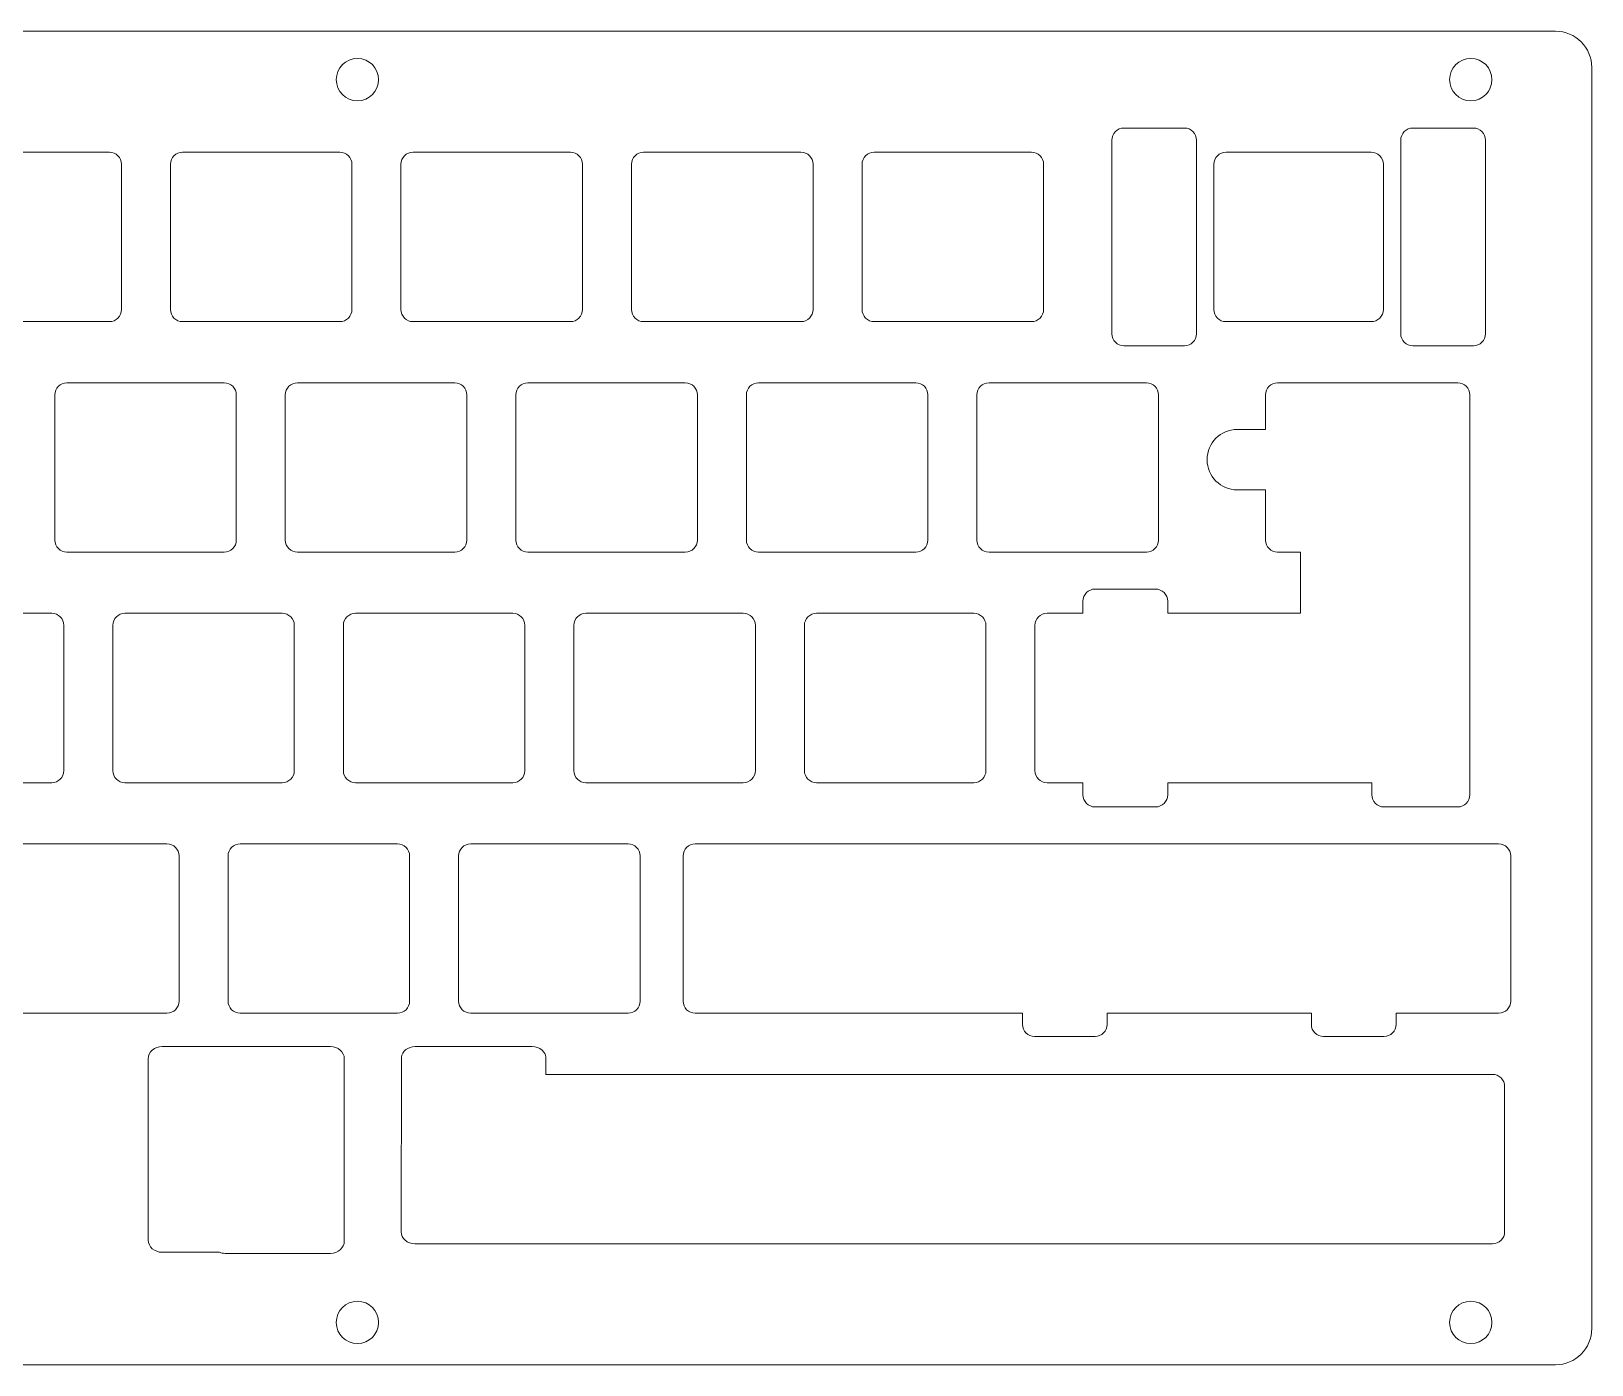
# Model space of a CAD drawing. Header units: millimetres. Extents: x -129 to 167, y 280 to 390.
# Drawn here: x 37.8 to 166.8, y 280.1 to 390.3 of the extents above; entities that cross this region are included whole.
import ezdxf

# ---------------------------------------------------------------- set-up
doc = ezdxf.new("R2010")
doc.units = ezdxf.units.MM
doc.header["$MEASUREMENT"] = 0
doc.layers.add('Layer 1', color=7, linetype='Continuous')

msp = doc.modelspace()

# ---------------------------------------------------------------- linework, layer by layer
at = {"layer": 'Layer 1', "color": 1, "lineweight": 18}
for centre in [(64.7549, 386.318), (156.7552, 386.318), (64.7549, 283.618), (156.7552, 283.618)]:
    msp.add_ellipse(centre, major_axis=(0, 1.75), ratio=1, dxfattribs=at)
for points, knots in [([(-126.1447, 390.3183), (-126.1447, 390.3183), (163.7555, 390.3183), (163.7555, 390.3183), (163.7555, 390.3183), (165.4044, 390.3183), (166.755, 388.9683), (166.755, 387.3183), (166.755, 387.3183), (166.755, 387.3183), (166.755, 283.1183), (166.755, 283.1183), (166.755, 283.1183), (166.755, 281.4683), (165.4044, 280.1183), (163.7555, 280.1183), (163.7555, 280.1183), (163.7555, 280.1183), (-126.1447, 280.1183), (-126.1447, 280.1183), (-126.1447, 280.1183), (-127.7936, 280.1183), (-129.1442, 281.4683), (-129.1442, 283.1183), (-129.1442, 283.1183), (-129.1442, 283.1183), (-129.1442, 387.3183), (-129.1442, 387.3183), (-129.1442, 387.3183), (-129.1442, 388.9683), (-127.7936, 390.3183), (-126.1447, 390.3183)], [0, 0, 0, 0, 0.11111111, 0.11111111, 0.11111111, 0.11111111, 0.22222222, 0.22222222, 0.22222222, 0.22222222, 0.33333333, 0.33333333, 0.33333333, 0.33333333, 0.44444444, 0.44444444, 0.44444444, 0.44444444, 0.55555556, 0.55555556, 0.55555556, 0.55555556, 0.66666667, 0.66666667, 0.66666667, 0.66666667, 0.77777778, 0.77777778, 0.77777778, 0.77777778, 1, 1, 1, 1]), ([(134.0926, 381.3182), (134.0926, 381.3182), (134.0926, 365.3183), (134.0926, 365.3183), (134.0926, 365.3183), (134.0926, 365.053), (133.9872, 364.7988), (133.7997, 364.6112), (133.7997, 364.6112), (133.6122, 364.4237), (133.3578, 364.3182), (133.0926, 364.3182), (133.0926, 364.3182), (133.0926, 364.3182), (128.0926, 364.3182), (128.0926, 364.3182), (128.0926, 364.3182), (127.5403, 364.3182), (127.0926, 364.766), (127.0926, 365.3183), (127.0926, 365.3183), (127.0926, 365.3183), (127.0926, 381.3182), (127.0926, 381.3182), (127.0926, 381.3182), (127.0926, 381.5835), (127.1979, 381.8378), (127.3855, 382.0253), (127.3855, 382.0253), (127.573, 382.2129), (127.8274, 382.3183), (128.0926, 382.3183), (128.0926, 382.3183), (128.0926, 382.3183), (133.0926, 382.3183), (133.0926, 382.3183), (133.0926, 382.3183), (133.3578, 382.3183), (133.6122, 382.2129), (133.7997, 382.0253), (133.7997, 382.0253), (133.9872, 381.8378), (134.0926, 381.5835), (134.0926, 381.3182)], [0, 0, 0, 0, 0.08333333, 0.08333333, 0.08333333, 0.08333333, 0.16666667, 0.16666667, 0.16666667, 0.16666667, 0.25, 0.25, 0.25, 0.25, 0.33333333, 0.33333333, 0.33333333, 0.33333333, 0.41666667, 0.41666667, 0.41666667, 0.41666667, 0.5, 0.5, 0.5, 0.5, 0.58333333, 0.58333333, 0.58333333, 0.58333333, 0.66666667, 0.66666667, 0.66666667, 0.66666667, 0.75, 0.75, 0.75, 0.75, 0.83333333, 0.83333333, 0.83333333, 0.83333333, 1, 1, 1, 1]), ([(151.9684, 382.3183), (151.9684, 382.3183), (156.9684, 382.3183), (156.9684, 382.3183), (156.9684, 382.3183), (157.2336, 382.3183), (157.488, 382.2129), (157.6755, 382.0253), (157.6755, 382.0253), (157.863, 381.8378), (157.9684, 381.5835), (157.9684, 381.3182), (157.9684, 381.3182), (157.9684, 381.3182), (157.9684, 365.3183), (157.9684, 365.3183), (157.9684, 365.3183), (157.9684, 365.053), (157.863, 364.7988), (157.6755, 364.6112), (157.6755, 364.6112), (157.488, 364.4237), (157.2336, 364.3182), (156.9684, 364.3182), (156.9684, 364.3182), (156.9684, 364.3182), (151.9684, 364.3182), (151.9684, 364.3182), (151.9684, 364.3182), (151.4161, 364.3182), (150.9684, 364.766), (150.9684, 365.3183), (150.9684, 365.3183), (150.9684, 365.3183), (150.9684, 381.3182), (150.9684, 381.3182), (150.9684, 381.3182), (150.9684, 381.8705), (151.4161, 382.3183), (151.9684, 382.3183)], [0, 0, 0, 0, 0.09090909, 0.09090909, 0.09090909, 0.09090909, 0.18181818, 0.18181818, 0.18181818, 0.18181818, 0.27272727, 0.27272727, 0.27272727, 0.27272727, 0.36363636, 0.36363636, 0.36363636, 0.36363636, 0.45454545, 0.45454545, 0.45454545, 0.45454545, 0.54545455, 0.54545455, 0.54545455, 0.54545455, 0.63636364, 0.63636364, 0.63636364, 0.63636364, 0.72727273, 0.72727273, 0.72727273, 0.72727273, 0.81818182, 0.81818182, 0.81818182, 0.81818182, 1, 1, 1, 1]), ([(31.2546, 380.3184), (31.2546, 380.3184), (44.2546, 380.3184), (44.2546, 380.3184), (44.2546, 380.3184), (44.8046, 380.3184), (45.2546, 379.8684), (45.2546, 379.3184), (45.2546, 379.3184), (45.2546, 379.3184), (45.2546, 367.3183), (45.2546, 367.3183), (45.2546, 367.3183), (45.2546, 366.7684), (44.8046, 366.3183), (44.2546, 366.3183), (44.2546, 366.3183), (44.2546, 366.3183), (31.2546, 366.3183), (31.2546, 366.3183), (31.2546, 366.3183), (30.7047, 366.3183), (30.2546, 366.7684), (30.2546, 367.3183), (30.2546, 367.3183), (30.2546, 367.3183), (30.2546, 379.3184), (30.2546, 379.3184), (30.2546, 379.3184), (30.2546, 379.8684), (30.7047, 380.3184), (31.2546, 380.3184)], [0, 0, 0, 0, 0.11111111, 0.11111111, 0.11111111, 0.11111111, 0.22222222, 0.22222222, 0.22222222, 0.22222222, 0.33333333, 0.33333333, 0.33333333, 0.33333333, 0.44444444, 0.44444444, 0.44444444, 0.44444444, 0.55555556, 0.55555556, 0.55555556, 0.55555556, 0.66666667, 0.66666667, 0.66666667, 0.66666667, 0.77777778, 0.77777778, 0.77777778, 0.77777778, 1, 1, 1, 1]), ([(50.3026, 380.3184), (50.3026, 380.3184), (63.3026, 380.3184), (63.3026, 380.3184), (63.3026, 380.3184), (63.8526, 380.3184), (64.3026, 379.8684), (64.3026, 379.3184), (64.3026, 379.3184), (64.3026, 379.3184), (64.3026, 367.3183), (64.3026, 367.3183), (64.3026, 367.3183), (64.3026, 366.7684), (63.8526, 366.3183), (63.3026, 366.3183), (63.3026, 366.3183), (63.3026, 366.3183), (50.3026, 366.3183), (50.3026, 366.3183), (50.3026, 366.3183), (49.7526, 366.3183), (49.3026, 366.7684), (49.3026, 367.3183), (49.3026, 367.3183), (49.3026, 367.3183), (49.3026, 379.3184), (49.3026, 379.3184), (49.3026, 379.3184), (49.3026, 379.8684), (49.7526, 380.3184), (50.3026, 380.3184)], [0, 0, 0, 0, 0.11111111, 0.11111111, 0.11111111, 0.11111111, 0.22222222, 0.22222222, 0.22222222, 0.22222222, 0.33333333, 0.33333333, 0.33333333, 0.33333333, 0.44444444, 0.44444444, 0.44444444, 0.44444444, 0.55555556, 0.55555556, 0.55555556, 0.55555556, 0.66666667, 0.66666667, 0.66666667, 0.66666667, 0.77777778, 0.77777778, 0.77777778, 0.77777778, 1, 1, 1, 1]), ([(69.353, 380.3184), (69.353, 380.3184), (82.353, 380.3184), (82.353, 380.3184), (82.353, 380.3184), (82.903, 380.3184), (83.353, 379.8684), (83.353, 379.3184), (83.353, 379.3184), (83.353, 379.3184), (83.353, 367.3183), (83.353, 367.3183), (83.353, 367.3183), (83.353, 366.7684), (82.903, 366.3183), (82.353, 366.3183), (82.353, 366.3183), (82.353, 366.3183), (69.353, 366.3183), (69.353, 366.3183), (69.353, 366.3183), (68.803, 366.3183), (68.353, 366.7684), (68.353, 367.3183), (68.353, 367.3183), (68.353, 367.3183), (68.353, 379.3184), (68.353, 379.3184), (68.353, 379.3184), (68.353, 379.8684), (68.803, 380.3184), (69.353, 380.3184)], [0, 0, 0, 0, 0.11111111, 0.11111111, 0.11111111, 0.11111111, 0.22222222, 0.22222222, 0.22222222, 0.22222222, 0.33333333, 0.33333333, 0.33333333, 0.33333333, 0.44444444, 0.44444444, 0.44444444, 0.44444444, 0.55555556, 0.55555556, 0.55555556, 0.55555556, 0.66666667, 0.66666667, 0.66666667, 0.66666667, 0.77777778, 0.77777778, 0.77777778, 0.77777778, 1, 1, 1, 1]), ([(88.4035, 380.3184), (88.4035, 380.3184), (101.4035, 380.3184), (101.4035, 380.3184), (101.4035, 380.3184), (101.9535, 380.3184), (102.4035, 379.8684), (102.4035, 379.3184), (102.4035, 379.3184), (102.4035, 379.3184), (102.4035, 367.3183), (102.4035, 367.3183), (102.4035, 367.3183), (102.4035, 366.7684), (101.9535, 366.3183), (101.4035, 366.3183), (101.4035, 366.3183), (101.4035, 366.3183), (88.4035, 366.3183), (88.4035, 366.3183), (88.4035, 366.3183), (87.8535, 366.3183), (87.4035, 366.7684), (87.4035, 367.3183), (87.4035, 367.3183), (87.4035, 367.3183), (87.4035, 379.3184), (87.4035, 379.3184), (87.4035, 379.3184), (87.4035, 379.8684), (87.8535, 380.3184), (88.4035, 380.3184)], [0, 0, 0, 0, 0.11111111, 0.11111111, 0.11111111, 0.11111111, 0.22222222, 0.22222222, 0.22222222, 0.22222222, 0.33333333, 0.33333333, 0.33333333, 0.33333333, 0.44444444, 0.44444444, 0.44444444, 0.44444444, 0.55555556, 0.55555556, 0.55555556, 0.55555556, 0.66666667, 0.66666667, 0.66666667, 0.66666667, 0.77777778, 0.77777778, 0.77777778, 0.77777778, 1, 1, 1, 1]), ([(107.455, 380.3184), (107.455, 380.3184), (120.4551, 380.3184), (120.4551, 380.3184), (120.4551, 380.3184), (121.0051, 380.3184), (121.4551, 379.8684), (121.4551, 379.3184), (121.4551, 379.3184), (121.4551, 379.3184), (121.4551, 367.3183), (121.4551, 367.3183), (121.4551, 367.3183), (121.4551, 366.7684), (121.0051, 366.3183), (120.4551, 366.3183), (120.4551, 366.3183), (120.4551, 366.3183), (107.455, 366.3183), (107.455, 366.3183), (107.455, 366.3183), (106.905, 366.3183), (106.455, 366.7684), (106.455, 367.3183), (106.455, 367.3183), (106.455, 367.3183), (106.455, 379.3184), (106.455, 379.3184), (106.455, 379.3184), (106.455, 379.8684), (106.905, 380.3184), (107.455, 380.3184)], [0, 0, 0, 0, 0.11111111, 0.11111111, 0.11111111, 0.11111111, 0.22222222, 0.22222222, 0.22222222, 0.22222222, 0.33333333, 0.33333333, 0.33333333, 0.33333333, 0.44444444, 0.44444444, 0.44444444, 0.44444444, 0.55555556, 0.55555556, 0.55555556, 0.55555556, 0.66666667, 0.66666667, 0.66666667, 0.66666667, 0.77777778, 0.77777778, 0.77777778, 0.77777778, 1, 1, 1, 1]), ([(149.5304, 379.3183), (149.5304, 379.3183), (149.5304, 367.3181), (149.5304, 367.3181), (149.5304, 367.3181), (149.5304, 367.0531), (149.425, 366.7987), (149.2375, 366.6112), (149.2375, 366.6112), (149.0499, 366.4237), (148.7956, 366.3183), (148.5304, 366.3183), (148.5304, 366.3183), (148.5304, 366.3183), (136.5305, 366.3183), (136.5305, 366.3183), (136.5305, 366.3183), (135.9782, 366.3183), (135.5305, 366.766), (135.5305, 367.3181), (135.5305, 367.3181), (135.5305, 367.3181), (135.5305, 379.3183), (135.5305, 379.3183), (135.5305, 379.3183), (135.5305, 379.5834), (135.6358, 379.8379), (135.8234, 380.0254), (135.8234, 380.0254), (136.0109, 380.2129), (136.2653, 380.3182), (136.5305, 380.3182), (136.5305, 380.3182), (136.5305, 380.3182), (148.5304, 380.3182), (148.5304, 380.3182), (148.5304, 380.3182), (148.7956, 380.3182), (149.0499, 380.2129), (149.2375, 380.0254), (149.2375, 380.0254), (149.425, 379.8379), (149.5304, 379.5834), (149.5304, 379.3183)], [0, 0, 0, 0, 0.08333333, 0.08333333, 0.08333333, 0.08333333, 0.16666667, 0.16666667, 0.16666667, 0.16666667, 0.25, 0.25, 0.25, 0.25, 0.33333333, 0.33333333, 0.33333333, 0.33333333, 0.41666667, 0.41666667, 0.41666667, 0.41666667, 0.5, 0.5, 0.5, 0.5, 0.58333333, 0.58333333, 0.58333333, 0.58333333, 0.66666667, 0.66666667, 0.66666667, 0.66666667, 0.75, 0.75, 0.75, 0.75, 0.83333333, 0.83333333, 0.83333333, 0.83333333, 1, 1, 1, 1]), ([(40.7472, 361.2684), (40.7472, 361.2684), (53.7472, 361.2684), (53.7472, 361.2684), (53.7472, 361.2684), (54.2972, 361.2684), (54.7472, 360.8183), (54.7472, 360.2684), (54.7472, 360.2684), (54.7472, 360.2684), (54.7472, 348.2684), (54.7472, 348.2684), (54.7472, 348.2684), (54.7472, 347.7184), (54.2972, 347.2684), (53.7472, 347.2684), (53.7472, 347.2684), (53.7472, 347.2684), (40.7472, 347.2684), (40.7472, 347.2684), (40.7472, 347.2684), (40.1972, 347.2684), (39.7472, 347.7184), (39.7472, 348.2684), (39.7472, 348.2684), (39.7472, 348.2684), (39.7472, 360.2684), (39.7472, 360.2684), (39.7472, 360.2684), (39.7472, 360.8183), (40.1972, 361.2684), (40.7472, 361.2684)], [0, 0, 0, 0, 0.11111111, 0.11111111, 0.11111111, 0.11111111, 0.22222222, 0.22222222, 0.22222222, 0.22222222, 0.33333333, 0.33333333, 0.33333333, 0.33333333, 0.44444444, 0.44444444, 0.44444444, 0.44444444, 0.55555556, 0.55555556, 0.55555556, 0.55555556, 0.66666667, 0.66666667, 0.66666667, 0.66666667, 0.77777778, 0.77777778, 0.77777778, 0.77777778, 1, 1, 1, 1]), ([(59.7977, 361.2684), (59.7977, 361.2684), (72.7977, 361.2684), (72.7977, 361.2684), (72.7977, 361.2684), (73.3477, 361.2684), (73.7977, 360.8183), (73.7977, 360.2684), (73.7977, 360.2684), (73.7977, 360.2684), (73.7977, 348.2684), (73.7977, 348.2684), (73.7977, 348.2684), (73.7977, 347.7184), (73.3477, 347.2684), (72.7977, 347.2684), (72.7977, 347.2684), (72.7977, 347.2684), (59.7977, 347.2684), (59.7977, 347.2684), (59.7977, 347.2684), (59.2478, 347.2684), (58.7977, 347.7184), (58.7977, 348.2684), (58.7977, 348.2684), (58.7977, 348.2684), (58.7977, 360.2684), (58.7977, 360.2684), (58.7977, 360.2684), (58.7977, 360.8183), (59.2478, 361.2684), (59.7977, 361.2684)], [0, 0, 0, 0, 0.11111111, 0.11111111, 0.11111111, 0.11111111, 0.22222222, 0.22222222, 0.22222222, 0.22222222, 0.33333333, 0.33333333, 0.33333333, 0.33333333, 0.44444444, 0.44444444, 0.44444444, 0.44444444, 0.55555556, 0.55555556, 0.55555556, 0.55555556, 0.66666667, 0.66666667, 0.66666667, 0.66666667, 0.77777778, 0.77777778, 0.77777778, 0.77777778, 1, 1, 1, 1]), ([(78.8456, 361.2684), (78.8456, 361.2684), (91.8456, 361.2684), (91.8456, 361.2684), (91.8456, 361.2684), (92.3956, 361.2684), (92.8456, 360.8183), (92.8456, 360.2684), (92.8456, 360.2684), (92.8456, 360.2684), (92.8456, 348.2684), (92.8456, 348.2684), (92.8456, 348.2684), (92.8456, 347.7184), (92.3956, 347.2684), (91.8456, 347.2684), (91.8456, 347.2684), (91.8456, 347.2684), (78.8456, 347.2684), (78.8456, 347.2684), (78.8456, 347.2684), (78.2956, 347.2684), (77.8456, 347.7184), (77.8456, 348.2684), (77.8456, 348.2684), (77.8456, 348.2684), (77.8456, 360.2684), (77.8456, 360.2684), (77.8456, 360.2684), (77.8456, 360.8183), (78.2956, 361.2684), (78.8456, 361.2684)], [0, 0, 0, 0, 0.11111111, 0.11111111, 0.11111111, 0.11111111, 0.22222222, 0.22222222, 0.22222222, 0.22222222, 0.33333333, 0.33333333, 0.33333333, 0.33333333, 0.44444444, 0.44444444, 0.44444444, 0.44444444, 0.55555556, 0.55555556, 0.55555556, 0.55555556, 0.66666667, 0.66666667, 0.66666667, 0.66666667, 0.77777778, 0.77777778, 0.77777778, 0.77777778, 1, 1, 1, 1]), ([(97.8961, 361.2684), (97.8961, 361.2684), (110.8961, 361.2684), (110.8961, 361.2684), (110.8961, 361.2684), (111.4461, 361.2684), (111.8961, 360.8183), (111.8961, 360.2684), (111.8961, 360.2684), (111.8961, 360.2684), (111.8961, 348.2684), (111.8961, 348.2684), (111.8961, 348.2684), (111.8961, 347.7184), (111.4461, 347.2684), (110.8961, 347.2684), (110.8961, 347.2684), (110.8961, 347.2684), (97.8961, 347.2684), (97.8961, 347.2684), (97.8961, 347.2684), (97.3461, 347.2684), (96.8961, 347.7184), (96.8961, 348.2684), (96.8961, 348.2684), (96.8961, 348.2684), (96.8961, 360.2684), (96.8961, 360.2684), (96.8961, 360.2684), (96.8961, 360.8183), (97.3461, 361.2684), (97.8961, 361.2684)], [0, 0, 0, 0, 0.11111111, 0.11111111, 0.11111111, 0.11111111, 0.22222222, 0.22222222, 0.22222222, 0.22222222, 0.33333333, 0.33333333, 0.33333333, 0.33333333, 0.44444444, 0.44444444, 0.44444444, 0.44444444, 0.55555556, 0.55555556, 0.55555556, 0.55555556, 0.66666667, 0.66666667, 0.66666667, 0.66666667, 0.77777778, 0.77777778, 0.77777778, 0.77777778, 1, 1, 1, 1]), ([(116.9466, 361.2684), (116.9466, 361.2684), (129.9466, 361.2684), (129.9466, 361.2684), (129.9466, 361.2684), (130.4966, 361.2684), (130.9466, 360.8183), (130.9466, 360.2684), (130.9466, 360.2684), (130.9466, 360.2684), (130.9466, 348.2684), (130.9466, 348.2684), (130.9466, 348.2684), (130.9466, 347.7184), (130.4966, 347.2684), (129.9466, 347.2684), (129.9466, 347.2684), (129.9466, 347.2684), (116.9466, 347.2684), (116.9466, 347.2684), (116.9466, 347.2684), (116.3966, 347.2684), (115.9466, 347.7184), (115.9466, 348.2684), (115.9466, 348.2684), (115.9466, 348.2684), (115.9466, 360.2684), (115.9466, 360.2684), (115.9466, 360.2684), (115.9466, 360.8183), (116.3966, 361.2684), (116.9466, 361.2684)], [0, 0, 0, 0, 0.11111111, 0.11111111, 0.11111111, 0.11111111, 0.22222222, 0.22222222, 0.22222222, 0.22222222, 0.33333333, 0.33333333, 0.33333333, 0.33333333, 0.44444444, 0.44444444, 0.44444444, 0.44444444, 0.55555556, 0.55555556, 0.55555556, 0.55555556, 0.66666667, 0.66666667, 0.66666667, 0.66666667, 0.77777778, 0.77777778, 0.77777778, 0.77777778, 1, 1, 1, 1]), ([(140.7925, 361.2684), (140.7925, 361.2684), (155.6734, 361.2684), (155.6734, 361.2684), (155.6734, 361.2684), (156.2234, 361.2684), (156.6734, 360.8183), (156.6734, 360.2684), (156.6734, 360.2684), (156.6734, 360.2684), (156.6734, 327.2183), (156.6734, 327.2183), (156.6734, 327.2183), (156.6734, 326.6665), (156.2252, 326.2182), (155.6734, 326.2182), (155.6734, 326.2182), (155.6734, 326.2182), (149.5864, 326.2182), (149.5864, 326.2182), (149.5864, 326.2182), (149.0341, 326.2182), (148.5864, 326.666), (148.5864, 327.2183), (148.5864, 327.2183), (148.5864, 327.2183), (148.5864, 328.2183), (148.5864, 328.2183), (148.5864, 328.2183), (143.9723, 328.2183), (139.3582, 328.2183), (134.7441, 328.2183), (134.7441, 328.2183), (134.7429, 328.2183), (134.7417, 328.2183), (134.7405, 328.2183), (134.7405, 328.2183), (134.7405, 328.2183), (134.5246, 328.2183), (134.1485, 328.2183), (134.1485, 328.2183), (133.6099, 328.2183), (132.7428, 328.2183), (131.7105, 328.2183), (131.7105, 328.2183), (131.7105, 327.885), (131.7105, 327.5516), (131.7105, 327.2183), (131.7105, 327.2183), (131.7105, 326.9531), (131.6051, 326.6988), (131.4176, 326.5112), (131.4176, 326.5112), (131.2301, 326.3237), (130.9757, 326.2182), (130.7105, 326.2182), (130.7105, 326.2182), (130.7105, 326.2182), (125.7105, 326.2182), (125.7105, 326.2182), (125.7105, 326.2182), (125.1582, 326.2182), (124.7105, 326.666), (124.7105, 327.2183), (124.7105, 327.2183), (124.7105, 327.5516), (124.7105, 327.885), (124.7105, 328.2183), (124.7105, 328.2183), (122.9882, 328.2183), (121.7405, 328.2183), (121.7405, 328.2183), (121.7405, 328.2183), (121.1905, 328.2183), (120.7405, 328.6683), (120.7405, 329.2183), (120.7405, 329.2183), (120.7405, 329.2183), (120.7405, 341.2184), (120.7405, 341.2184), (120.7405, 341.2184), (120.7405, 341.7684), (121.1905, 342.2184), (121.7405, 342.2184), (121.7405, 342.2184), (121.7405, 342.2184), (122.9882, 342.2184), (124.7105, 342.2184), (124.7105, 342.2184), (124.7105, 342.5517), (124.7105, 342.885), (124.7105, 343.2183), (124.7105, 343.2183), (124.7105, 343.7706), (125.1582, 344.2184), (125.7105, 344.2184), (125.7105, 344.2184), (125.7105, 344.2184), (130.7105, 344.2184), (130.7105, 344.2184), (130.7105, 344.2184), (130.9757, 344.2184), (131.2301, 344.1129), (131.4176, 343.9254), (131.4176, 343.9254), (131.6051, 343.7378), (131.7105, 343.4835), (131.7105, 343.2183), (131.7105, 343.2183), (131.7105, 342.885), (131.7105, 342.5517), (131.7105, 342.2184), (131.7105, 342.2184), (132.7428, 342.2184), (133.6099, 342.2184), (134.1485, 342.2184), (134.1485, 342.2184), (134.5246, 342.2184), (134.7405, 342.2184), (134.7405, 342.2184), (134.7405, 342.2184), (134.7452, 342.2184), (134.75, 342.2184), (134.7547, 342.2183), (134.7547, 342.2183), (136.1886, 342.2183), (139.8781, 342.2183), (142.6734, 342.2183), (142.6734, 342.2183), (142.6734, 343.8056), (142.6734, 345.6812), (142.6734, 347.2684), (142.6734, 347.2684), (141.5386, 347.2684), (140.7925, 347.2684), (140.7925, 347.2684), (140.7925, 347.2684), (140.2425, 347.2684), (139.7925, 347.7184), (139.7925, 348.2684), (139.7925, 348.2684), (139.7925, 348.2684), (139.7925, 350.1455), (139.7925, 352.4149), (139.7925, 352.4149), (139.7925, 352.4149), (137.4879, 352.4149), (137.4879, 352.4149), (137.4879, 352.4149), (137.4804, 352.4148), (137.4728, 352.4148), (137.4653, 352.4148), (137.4653, 352.4148), (136.0847, 352.4148), (134.9653, 353.5342), (134.9653, 354.9148), (134.9653, 354.9148), (134.9653, 356.2954), (136.0847, 357.4148), (137.4653, 357.4148), (137.4653, 357.4148), (137.4728, 357.4148), (137.4804, 357.4148), (137.4879, 357.4147), (137.4879, 357.4147), (137.4879, 357.4147), (139.7925, 357.4147), (139.7925, 357.4147), (139.7925, 357.4147), (139.7925, 359.0622), (139.7925, 360.2684), (139.7925, 360.2684), (139.7925, 360.2684), (139.7925, 360.8183), (140.2425, 361.2684), (140.7925, 361.2684)], [0, 0, 0, 0, 0.02222222, 0.02222222, 0.02222222, 0.02222222, 0.04444444, 0.04444444, 0.04444444, 0.04444444, 0.06666667, 0.06666667, 0.06666667, 0.06666667, 0.08888889, 0.08888889, 0.08888889, 0.08888889, 0.11111111, 0.11111111, 0.11111111, 0.11111111, 0.13333333, 0.13333333, 0.13333333, 0.13333333, 0.15555556, 0.15555556, 0.15555556, 0.15555556, 0.17777778, 0.17777778, 0.17777778, 0.17777778, 0.2, 0.2, 0.2, 0.2, 0.22222222, 0.22222222, 0.22222222, 0.22222222, 0.24444444, 0.24444444, 0.24444444, 0.24444444, 0.26666667, 0.26666667, 0.26666667, 0.26666667, 0.28888889, 0.28888889, 0.28888889, 0.28888889, 0.31111111, 0.31111111, 0.31111111, 0.31111111, 0.33333333, 0.33333333, 0.33333333, 0.33333333, 0.35555556, 0.35555556, 0.35555556, 0.35555556, 0.37777778, 0.37777778, 0.37777778, 0.37777778, 0.4, 0.4, 0.4, 0.4, 0.42222222, 0.42222222, 0.42222222, 0.42222222, 0.44444444, 0.44444444, 0.44444444, 0.44444444, 0.46666667, 0.46666667, 0.46666667, 0.46666667, 0.48888889, 0.48888889, 0.48888889, 0.48888889, 0.51111111, 0.51111111, 0.51111111, 0.51111111, 0.53333333, 0.53333333, 0.53333333, 0.53333333, 0.55555556, 0.55555556, 0.55555556, 0.55555556, 0.57777778, 0.57777778, 0.57777778, 0.57777778, 0.6, 0.6, 0.6, 0.6, 0.62222222, 0.62222222, 0.62222222, 0.62222222, 0.64444444, 0.64444444, 0.64444444, 0.64444444, 0.66666667, 0.66666667, 0.66666667, 0.66666667, 0.68888889, 0.68888889, 0.68888889, 0.68888889, 0.71111111, 0.71111111, 0.71111111, 0.71111111, 0.73333333, 0.73333333, 0.73333333, 0.73333333, 0.75555556, 0.75555556, 0.75555556, 0.75555556, 0.77777778, 0.77777778, 0.77777778, 0.77777778, 0.8, 0.8, 0.8, 0.8, 0.82222222, 0.82222222, 0.82222222, 0.82222222, 0.84444444, 0.84444444, 0.84444444, 0.84444444, 0.86666667, 0.86666667, 0.86666667, 0.86666667, 0.88888889, 0.88888889, 0.88888889, 0.88888889, 0.91111111, 0.91111111, 0.91111111, 0.91111111, 0.93333333, 0.93333333, 0.93333333, 0.93333333, 0.95555556, 0.95555556, 0.95555556, 0.95555556, 1, 1, 1, 1]), ([(26.4906, 342.2184), (26.4906, 342.2184), (39.4906, 342.2184), (39.4906, 342.2184), (39.4906, 342.2184), (40.0406, 342.2184), (40.4906, 341.7684), (40.4906, 341.2184), (40.4906, 341.2184), (40.4906, 341.2184), (40.4906, 329.2183), (40.4906, 329.2183), (40.4906, 329.2183), (40.4906, 328.6683), (40.0406, 328.2183), (39.4906, 328.2183), (39.4906, 328.2183), (39.4906, 328.2183), (26.4906, 328.2183), (26.4906, 328.2183), (26.4906, 328.2183), (25.9406, 328.2183), (25.4906, 328.6683), (25.4906, 329.2183), (25.4906, 329.2183), (25.4906, 329.2183), (25.4906, 341.2184), (25.4906, 341.2184), (25.4906, 341.2184), (25.4906, 341.7684), (25.9406, 342.2184), (26.4906, 342.2184)], [0, 0, 0, 0, 0.11111111, 0.11111111, 0.11111111, 0.11111111, 0.22222222, 0.22222222, 0.22222222, 0.22222222, 0.33333333, 0.33333333, 0.33333333, 0.33333333, 0.44444444, 0.44444444, 0.44444444, 0.44444444, 0.55555556, 0.55555556, 0.55555556, 0.55555556, 0.66666667, 0.66666667, 0.66666667, 0.66666667, 0.77777778, 0.77777778, 0.77777778, 0.77777778, 1, 1, 1, 1]), ([(45.5411, 342.2184), (45.5411, 342.2184), (58.5411, 342.2184), (58.5411, 342.2184), (58.5411, 342.2184), (59.0911, 342.2184), (59.5411, 341.7684), (59.5411, 341.2184), (59.5411, 341.2184), (59.5411, 341.2184), (59.5411, 329.2183), (59.5411, 329.2183), (59.5411, 329.2183), (59.5411, 328.6683), (59.0911, 328.2183), (58.5411, 328.2183), (58.5411, 328.2183), (58.5411, 328.2183), (45.5411, 328.2183), (45.5411, 328.2183), (45.5411, 328.2183), (44.9911, 328.2183), (44.5411, 328.6683), (44.5411, 329.2183), (44.5411, 329.2183), (44.5411, 329.2183), (44.5411, 341.2184), (44.5411, 341.2184), (44.5411, 341.2184), (44.5411, 341.7684), (44.9911, 342.2184), (45.5411, 342.2184)], [0, 0, 0, 0, 0.11111111, 0.11111111, 0.11111111, 0.11111111, 0.22222222, 0.22222222, 0.22222222, 0.22222222, 0.33333333, 0.33333333, 0.33333333, 0.33333333, 0.44444444, 0.44444444, 0.44444444, 0.44444444, 0.55555556, 0.55555556, 0.55555556, 0.55555556, 0.66666667, 0.66666667, 0.66666667, 0.66666667, 0.77777778, 0.77777778, 0.77777778, 0.77777778, 1, 1, 1, 1]), ([(64.5916, 342.2184), (64.5916, 342.2184), (77.5916, 342.2184), (77.5916, 342.2184), (77.5916, 342.2184), (78.1416, 342.2184), (78.5916, 341.7684), (78.5916, 341.2184), (78.5916, 341.2184), (78.5916, 341.2184), (78.5916, 329.2183), (78.5916, 329.2183), (78.5916, 329.2183), (78.5916, 328.6683), (78.1416, 328.2183), (77.5916, 328.2183), (77.5916, 328.2183), (77.5916, 328.2183), (64.5916, 328.2183), (64.5916, 328.2183), (64.5916, 328.2183), (64.0417, 328.2183), (63.5916, 328.6683), (63.5916, 329.2183), (63.5916, 329.2183), (63.5916, 329.2183), (63.5916, 341.2184), (63.5916, 341.2184), (63.5916, 341.2184), (63.5916, 341.7684), (64.0417, 342.2184), (64.5916, 342.2184)], [0, 0, 0, 0, 0.11111111, 0.11111111, 0.11111111, 0.11111111, 0.22222222, 0.22222222, 0.22222222, 0.22222222, 0.33333333, 0.33333333, 0.33333333, 0.33333333, 0.44444444, 0.44444444, 0.44444444, 0.44444444, 0.55555556, 0.55555556, 0.55555556, 0.55555556, 0.66666667, 0.66666667, 0.66666667, 0.66666667, 0.77777778, 0.77777778, 0.77777778, 0.77777778, 1, 1, 1, 1]), ([(83.6395, 342.2184), (83.6395, 342.2184), (96.6395, 342.2184), (96.6395, 342.2184), (96.6395, 342.2184), (97.1895, 342.2184), (97.6395, 341.7684), (97.6395, 341.2184), (97.6395, 341.2184), (97.6395, 341.2184), (97.6395, 329.2183), (97.6395, 329.2183), (97.6395, 329.2183), (97.6395, 328.6683), (97.1895, 328.2183), (96.6395, 328.2183), (96.6395, 328.2183), (96.6395, 328.2183), (83.6395, 328.2183), (83.6395, 328.2183), (83.6395, 328.2183), (83.0895, 328.2183), (82.6395, 328.6683), (82.6395, 329.2183), (82.6395, 329.2183), (82.6395, 329.2183), (82.6395, 341.2184), (82.6395, 341.2184), (82.6395, 341.2184), (82.6395, 341.7684), (83.0895, 342.2184), (83.6395, 342.2184)], [0, 0, 0, 0, 0.11111111, 0.11111111, 0.11111111, 0.11111111, 0.22222222, 0.22222222, 0.22222222, 0.22222222, 0.33333333, 0.33333333, 0.33333333, 0.33333333, 0.44444444, 0.44444444, 0.44444444, 0.44444444, 0.55555556, 0.55555556, 0.55555556, 0.55555556, 0.66666667, 0.66666667, 0.66666667, 0.66666667, 0.77777778, 0.77777778, 0.77777778, 0.77777778, 1, 1, 1, 1]), ([(102.69, 342.2184), (102.69, 342.2184), (115.69, 342.2184), (115.69, 342.2184), (115.69, 342.2184), (116.24, 342.2184), (116.69, 341.7684), (116.69, 341.2184), (116.69, 341.2184), (116.69, 341.2184), (116.69, 329.2183), (116.69, 329.2183), (116.69, 329.2183), (116.69, 328.6683), (116.24, 328.2183), (115.69, 328.2183), (115.69, 328.2183), (115.69, 328.2183), (102.69, 328.2183), (102.69, 328.2183), (102.69, 328.2183), (102.14, 328.2183), (101.69, 328.6683), (101.69, 329.2183), (101.69, 329.2183), (101.69, 329.2183), (101.69, 341.2184), (101.69, 341.2184), (101.69, 341.2184), (101.69, 341.7684), (102.14, 342.2184), (102.69, 342.2184)], [0, 0, 0, 0, 0.11111111, 0.11111111, 0.11111111, 0.11111111, 0.22222222, 0.22222222, 0.22222222, 0.22222222, 0.33333333, 0.33333333, 0.33333333, 0.33333333, 0.44444444, 0.44444444, 0.44444444, 0.44444444, 0.55555556, 0.55555556, 0.55555556, 0.55555556, 0.66666667, 0.66666667, 0.66666667, 0.66666667, 0.77777778, 0.77777778, 0.77777778, 0.77777778, 1, 1, 1, 1]), ([(36.0156, 323.1683), (36.0156, 323.1683), (49.0156, 323.1683), (49.0156, 323.1683), (49.0156, 323.1683), (49.5656, 323.1683), (50.0156, 322.7183), (50.0156, 322.1683), (50.0156, 322.1683), (50.0156, 322.1683), (50.0156, 310.1683), (50.0156, 310.1683), (50.0156, 310.1683), (50.0156, 309.6183), (49.5656, 309.1683), (49.0156, 309.1683), (49.0156, 309.1683), (49.0156, 309.1683), (36.0156, 309.1683), (36.0156, 309.1683), (36.0156, 309.1683), (35.4656, 309.1683), (35.0156, 309.6183), (35.0156, 310.1683), (35.0156, 310.1683), (35.0156, 310.1683), (35.0156, 322.1683), (35.0156, 322.1683), (35.0156, 322.1683), (35.0156, 322.7183), (35.4656, 323.1683), (36.0156, 323.1683)], [0, 0, 0, 0, 0.11111111, 0.11111111, 0.11111111, 0.11111111, 0.22222222, 0.22222222, 0.22222222, 0.22222222, 0.33333333, 0.33333333, 0.33333333, 0.33333333, 0.44444444, 0.44444444, 0.44444444, 0.44444444, 0.55555556, 0.55555556, 0.55555556, 0.55555556, 0.66666667, 0.66666667, 0.66666667, 0.66666667, 0.77777778, 0.77777778, 0.77777778, 0.77777778, 1, 1, 1, 1]), ([(55.0661, 323.1683), (55.0661, 323.1683), (68.0661, 323.1683), (68.0661, 323.1683), (68.0661, 323.1683), (68.6161, 323.1683), (69.0661, 322.7183), (69.0661, 322.1683), (69.0661, 322.1683), (69.0661, 322.1683), (69.0661, 310.1683), (69.0661, 310.1683), (69.0661, 310.1683), (69.0661, 309.6183), (68.6161, 309.1683), (68.0661, 309.1683), (68.0661, 309.1683), (68.0661, 309.1683), (55.0661, 309.1683), (55.0661, 309.1683), (55.0661, 309.1683), (54.5161, 309.1683), (54.0661, 309.6183), (54.0661, 310.1683), (54.0661, 310.1683), (54.0661, 310.1683), (54.0661, 322.1683), (54.0661, 322.1683), (54.0661, 322.1683), (54.0661, 322.7183), (54.5161, 323.1683), (55.0661, 323.1683)], [0, 0, 0, 0, 0.11111111, 0.11111111, 0.11111111, 0.11111111, 0.22222222, 0.22222222, 0.22222222, 0.22222222, 0.33333333, 0.33333333, 0.33333333, 0.33333333, 0.44444444, 0.44444444, 0.44444444, 0.44444444, 0.55555556, 0.55555556, 0.55555556, 0.55555556, 0.66666667, 0.66666667, 0.66666667, 0.66666667, 0.77777778, 0.77777778, 0.77777778, 0.77777778, 1, 1, 1, 1]), ([(74.1165, 323.1683), (74.1165, 323.1683), (87.1165, 323.1683), (87.1165, 323.1683), (87.1165, 323.1683), (87.6665, 323.1683), (88.1165, 322.7183), (88.1165, 322.1683), (88.1165, 322.1683), (88.1165, 322.1683), (88.1165, 310.1683), (88.1165, 310.1683), (88.1165, 310.1683), (88.1165, 309.6183), (87.6665, 309.1683), (87.1165, 309.1683), (87.1165, 309.1683), (87.1165, 309.1683), (74.1165, 309.1683), (74.1165, 309.1683), (74.1165, 309.1683), (73.5666, 309.1683), (73.1165, 309.6183), (73.1165, 310.1683), (73.1165, 310.1683), (73.1165, 310.1683), (73.1165, 322.1683), (73.1165, 322.1683), (73.1165, 322.1683), (73.1165, 322.7183), (73.5666, 323.1683), (74.1165, 323.1683)], [0, 0, 0, 0, 0.11111111, 0.11111111, 0.11111111, 0.11111111, 0.22222222, 0.22222222, 0.22222222, 0.22222222, 0.33333333, 0.33333333, 0.33333333, 0.33333333, 0.44444444, 0.44444444, 0.44444444, 0.44444444, 0.55555556, 0.55555556, 0.55555556, 0.55555556, 0.66666667, 0.66666667, 0.66666667, 0.66666667, 0.77777778, 0.77777778, 0.77777778, 0.77777778, 1, 1, 1, 1]), ([(92.6675, 323.1683), (92.6675, 323.1683), (159.0555, 323.1683), (159.0555, 323.1683), (159.0555, 323.1683), (159.6055, 323.1683), (160.0555, 322.7183), (160.0555, 322.1683), (160.0555, 322.1683), (160.0555, 322.1683), (160.0555, 310.1683), (160.0555, 310.1683), (160.0555, 310.1683), (160.0555, 309.6183), (159.6055, 309.1683), (159.0555, 309.1683), (159.0555, 309.1683), (159.0555, 309.1683), (155.7363, 309.1683), (150.5823, 309.1683), (150.5823, 309.1683), (150.5823, 308.5918), (150.5823, 308.2474), (150.5823, 308.2474), (150.5823, 308.2474), (150.5823, 307.9821), (150.4769, 307.7279), (150.2894, 307.5403), (150.2894, 307.5403), (150.1019, 307.3528), (149.8475, 307.2473), (149.5823, 307.2473), (149.5823, 307.2473), (149.5823, 307.2473), (144.5823, 307.2473), (144.5823, 307.2473), (144.5823, 307.2473), (144.03, 307.2473), (143.5823, 307.6951), (143.5823, 308.2474), (143.5823, 308.2474), (143.5823, 308.2474), (143.5823, 308.5918), (143.5823, 309.1683), (143.5823, 309.1683), (138.4931, 309.1683), (132.6176, 309.1683), (126.7064, 309.1683), (126.7064, 309.1683), (126.7064, 308.5918), (126.7064, 308.2474), (126.7064, 308.2474), (126.7064, 308.2474), (126.7064, 307.9821), (126.601, 307.7279), (126.4135, 307.5403), (126.4135, 307.5403), (126.226, 307.3528), (125.9716, 307.2473), (125.7064, 307.2473), (125.7064, 307.2473), (125.7064, 307.2473), (120.7064, 307.2473), (120.7064, 307.2473), (120.7064, 307.2473), (120.1541, 307.2473), (119.7064, 307.6951), (119.7064, 308.2474), (119.7064, 308.2474), (119.7064, 308.2474), (119.7064, 308.5918), (119.7064, 309.1683), (119.7064, 309.1683), (105.3961, 309.1683), (92.6675, 309.1683), (92.6675, 309.1683), (92.6675, 309.1683), (92.1175, 309.1683), (91.6675, 309.6183), (91.6675, 310.1683), (91.6675, 310.1683), (91.6675, 310.1683), (91.6675, 322.1683), (91.6675, 322.1683), (91.6675, 322.1683), (91.6675, 322.7183), (92.1175, 323.1683), (92.6675, 323.1683)], [0, 0, 0, 0, 0.04347826, 0.04347826, 0.04347826, 0.04347826, 0.08695652, 0.08695652, 0.08695652, 0.08695652, 0.13043478, 0.13043478, 0.13043478, 0.13043478, 0.17391304, 0.17391304, 0.17391304, 0.17391304, 0.2173913, 0.2173913, 0.2173913, 0.2173913, 0.26086957, 0.26086957, 0.26086957, 0.26086957, 0.30434783, 0.30434783, 0.30434783, 0.30434783, 0.34782609, 0.34782609, 0.34782609, 0.34782609, 0.39130435, 0.39130435, 0.39130435, 0.39130435, 0.43478261, 0.43478261, 0.43478261, 0.43478261, 0.47826087, 0.47826087, 0.47826087, 0.47826087, 0.52173913, 0.52173913, 0.52173913, 0.52173913, 0.56521739, 0.56521739, 0.56521739, 0.56521739, 0.60869565, 0.60869565, 0.60869565, 0.60869565, 0.65217391, 0.65217391, 0.65217391, 0.65217391, 0.69565217, 0.69565217, 0.69565217, 0.69565217, 0.73913043, 0.73913043, 0.73913043, 0.73913043, 0.7826087, 0.7826087, 0.7826087, 0.7826087, 0.82608696, 0.82608696, 0.82608696, 0.82608696, 0.86956522, 0.86956522, 0.86956522, 0.86956522, 0.91304348, 0.91304348, 0.91304348, 0.91304348, 1, 1, 1, 1]), ([(63.3375, 306.1194), (63.5517, 305.9319), (63.6722, 305.6776), (63.6722, 305.4123), (63.6722, 305.4123), (63.6722, 305.4123), (63.6722, 290.3261), (63.6722, 290.3261), (63.6722, 290.3261), (63.6722, 290.0608), (63.5517, 289.8066), (63.3375, 289.619), (63.3375, 289.619), (63.1232, 289.4315), (62.8324, 289.326), (62.5293, 289.326), (62.5293, 289.326), (62.5293, 289.326), (53.8165, 289.326), (53.8165, 289.326), (53.8165, 289.326), (53.6484, 289.326), (53.4888, 289.3578), (53.3451, 289.4148), (53.3451, 289.4148), (51.7682, 289.415), (50.1912, 289.4152), (48.6143, 289.4152), (48.6143, 289.4152), (47.9831, 289.4152), (47.4714, 289.863), (47.4714, 290.4153), (47.4714, 290.4153), (47.4714, 290.4153), (47.4714, 305.4123), (47.4714, 305.4123), (47.4714, 305.4123), (47.4714, 305.6776), (47.5917, 305.9319), (47.8061, 306.1194), (47.8061, 306.1194), (48.0204, 306.307), (48.3112, 306.4124), (48.6143, 306.4124), (48.6143, 306.4124), (50.3364, 306.4124), (52.0585, 306.4122), (53.7806, 306.4119), (53.7806, 306.4119), (53.7925, 306.4122), (53.8045, 306.4124), (53.8165, 306.4124), (53.8165, 306.4124), (53.8165, 306.4124), (56.7043, 306.4124), (59.1548, 306.4124), (59.1548, 306.4124), (60.9608, 306.4124), (62.5293, 306.4124), (62.5293, 306.4124), (62.5293, 306.4124), (62.8324, 306.4124), (63.1232, 306.307), (63.3375, 306.1194)], [0, 0, 0, 0, 0.05882353, 0.05882353, 0.05882353, 0.05882353, 0.11764706, 0.11764706, 0.11764706, 0.11764706, 0.17647059, 0.17647059, 0.17647059, 0.17647059, 0.23529412, 0.23529412, 0.23529412, 0.23529412, 0.29411765, 0.29411765, 0.29411765, 0.29411765, 0.35294118, 0.35294118, 0.35294118, 0.35294118, 0.41176471, 0.41176471, 0.41176471, 0.41176471, 0.47058824, 0.47058824, 0.47058824, 0.47058824, 0.52941176, 0.52941176, 0.52941176, 0.52941176, 0.58823529, 0.58823529, 0.58823529, 0.58823529, 0.64705882, 0.64705882, 0.64705882, 0.64705882, 0.70588235, 0.70588235, 0.70588235, 0.70588235, 0.76470588, 0.76470588, 0.76470588, 0.76470588, 0.82352941, 0.82352941, 0.82352941, 0.82352941, 0.88235294, 0.88235294, 0.88235294, 0.88235294, 1, 1, 1, 1]), ([(93.1676, 304.1184), (93.1676, 304.1184), (83.0594, 304.1183), (80.3363, 304.1183), (80.3363, 304.1183), (80.3363, 304.1183), (80.3363, 305.5393), (80.3363, 305.5393), (80.3363, 305.5393), (80.3041, 305.7573), (80.1906, 305.9612), (80.0111, 306.1183), (80.0111, 306.1183), (79.7968, 306.3059), (79.506, 306.4113), (79.2029, 306.4113), (79.2029, 306.4113), (79.2029, 306.4113), (69.5186, 306.4114), (69.5186, 306.4114), (69.5186, 306.4114), (68.9355, 306.4114), (68.4545, 306.0293), (68.3845, 305.5357), (68.3845, 305.5357), (68.3845, 305.5357), (68.3673, 291.1168), (68.3673, 291.1168), (68.3673, 291.1168), (68.3673, 290.5645), (68.879, 290.1167), (69.5102, 290.1167), (69.5102, 290.1167), (69.5102, 290.1167), (93.1676, 290.1183), (93.1676, 290.1183)], [0, 0, 0, 0, 0.1, 0.1, 0.1, 0.1, 0.2, 0.2, 0.2, 0.2, 0.3, 0.3, 0.3, 0.3, 0.4, 0.4, 0.4, 0.4, 0.5, 0.5, 0.5, 0.5, 0.6, 0.6, 0.6, 0.6, 0.7, 0.7, 0.7, 0.7, 0.8, 0.8, 0.8, 0.8, 1, 1, 1, 1]), ([(93.1676, 304.1184), (114.9636, 304.1184), (136.7595, 304.1184), (158.5555, 304.1184), (158.5555, 304.1184), (159.1055, 304.1184), (159.5555, 303.6684), (159.5555, 303.1184), (159.5555, 303.1184), (159.5555, 303.1184), (159.5555, 291.1184), (159.5555, 291.1184), (159.5555, 291.1184), (159.5555, 290.5684), (159.1055, 290.1184), (158.5555, 290.1184), (158.5555, 290.1184), (136.7595, 290.1184), (114.9636, 290.1184), (93.1676, 290.1184)], [0, 0, 0, 0, 0.16666667, 0.16666667, 0.16666667, 0.16666667, 0.33333333, 0.33333333, 0.33333333, 0.33333333, 0.5, 0.5, 0.5, 0.5, 0.66666667, 0.66666667, 0.66666667, 0.66666667, 1, 1, 1, 1])]:
    msp.add_open_spline(points, degree=3, knots=knots, dxfattribs=at)

doc.saveas('drawing.dxf')
